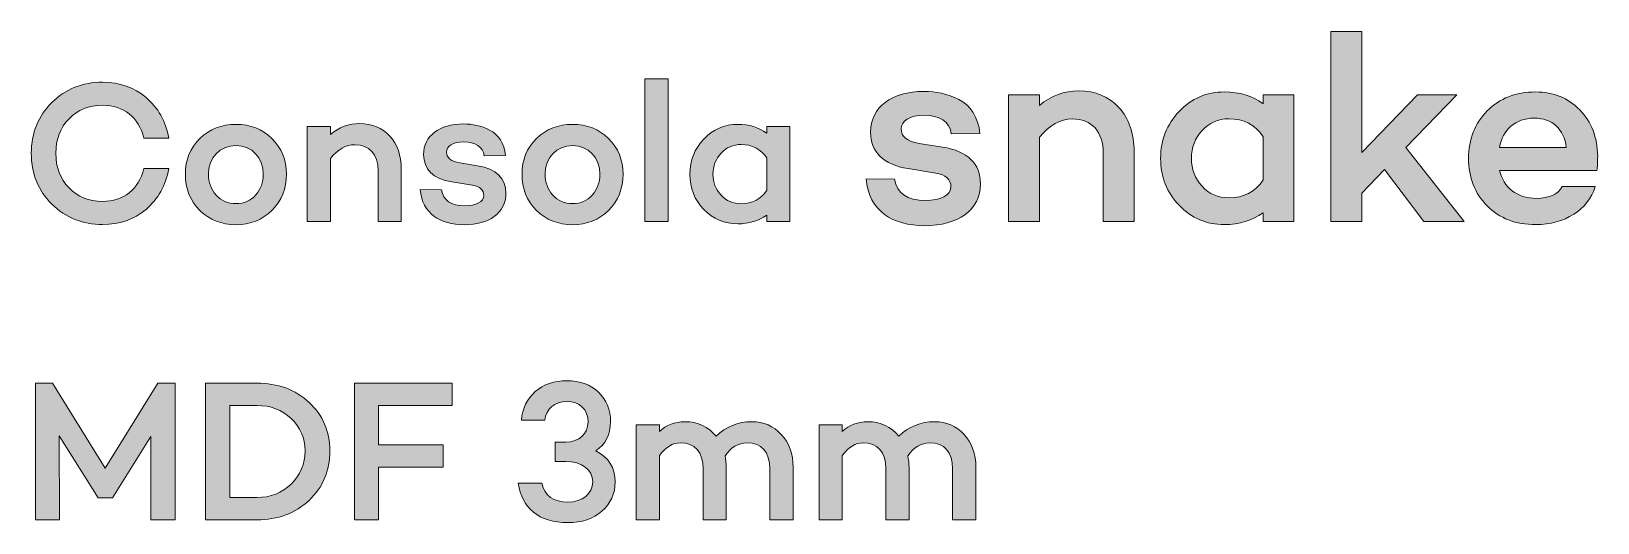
# Model space of a CAD drawing. Header units: inches. Extents: x -56 to 346, y -207 to -16.
# Drawn here: x -56.3 to 42.7, y -47.9 to -16.8 of the extents above; entities that cross this region are included whole.
import ezdxf

# ---------------------------------------------------------------- set-up
doc = ezdxf.new("R2010")
doc.units = ezdxf.units.IN
doc.header["$MEASUREMENT"] = 0
doc.layers.add('Capa 1', color=7, linetype='Continuous')

msp = doc.modelspace()

# ---------------------------------------------------------------- hatches: boundary and pattern name
at = {"layer": 'Capa 1'}
h = msp.add_hatch(color=29, dxfattribs=at)
h.dxf.hatch_style = 2
h.paths.add_polyline_path([(27.803, -27.043), (27.803, -28.838), (25.856, -28.838), (25.856, -16.815), (27.803, -16.815), (27.803, -24.469), (31.326, -20.828), (33.815, -20.828), (30.597, -24.147), (34.272, -28.838), (31.732, -28.838), (29.242, -25.553)])
h = msp.add_hatch(color=29, dxfattribs=at)
h.dxf.hatch_style = 2
edge = h.paths.add_edge_path()
edge.add_spline(control_points=[(-49.198, -25.486), (-49.198, -25.486), (-47.623, -25.486), (-47.623, -25.486), (-47.826, -26.565), (-48.309, -27.416), (-49.07, -28.064), (-49.82, -28.699), (-50.747, -29.016), (-51.826, -29.016), (-53.083, -29.016), (-54.15, -28.584), (-55.026, -27.733), (-55.889, -26.883), (-56.321, -25.803), (-56.321, -24.521), (-56.321, -23.238), (-55.889, -22.159), (-55.026, -21.308), (-54.15, -20.457), (-53.083, -20.026), (-51.826, -20.026), (-50.747, -20.026), (-49.82, -20.356), (-49.07, -20.991), (-48.309, -21.638), (-47.826, -22.476), (-47.623, -23.556), (-47.623, -23.556), (-49.198, -23.556), (-49.198, -23.556), (-49.54, -22.235), (-50.467, -21.486), (-51.826, -21.486), (-52.677, -21.486), (-53.375, -21.765), (-53.934, -22.337), (-54.493, -22.908), (-54.772, -23.632), (-54.772, -24.521), (-54.772, -25.41), (-54.493, -26.134), (-53.934, -26.705), (-53.375, -27.276), (-52.677, -27.556), (-51.826, -27.556), (-50.467, -27.556), (-49.54, -26.807), (-49.198, -25.486)], knot_values=[0, 0, 0, 0, 1, 1, 1, 2, 2, 2, 3, 3, 3, 4, 4, 4, 5, 5, 5, 6, 6, 6, 7, 7, 7, 8, 8, 8, 9, 9, 9, 10, 10, 10, 11, 11, 11, 12, 12, 12, 13, 13, 13, 14, 14, 14, 15, 15, 15, 16, 16, 16, 16], degree=3, periodic=1)
h = msp.add_hatch(color=29, dxfattribs=at)
h.dxf.hatch_style = 2
h.paths.add_polyline_path([(-16.063, -28.838), (-17.536, -28.838), (-17.536, -19.823), (-16.063, -19.823)])
h = msp.add_hatch(color=29, dxfattribs=at)
h.dxf.hatch_style = 2
edge = h.paths.add_edge_path()
edge.add_spline(control_points=[(-1.746, -26.146), (-1.593, -27.043), (-0.933, -27.5), (0.219, -27.5), (1.167, -27.5), (1.828, -27.162), (1.828, -26.62), (1.828, -26.18), (1.506, -25.875), (0.862, -25.773), (0.862, -25.773), (-0.882, -25.485), (-0.882, -25.485), (-2.457, -25.231), (-3.253, -24.435), (-3.253, -23.182), (-3.253, -21.607), (-1.915, -20.608), (0.117, -20.608), (0.879, -20.608), (1.591, -20.76), (2.319, -21.116), (3.047, -21.472), (3.572, -22.234), (3.657, -23.267), (3.657, -23.267), (1.845, -23.284), (1.845, -23.284), (1.777, -22.522), (1.083, -22.115), (0.117, -22.115), (-0.78, -22.115), (-1.322, -22.488), (-1.322, -22.979), (-1.322, -23.453), (-0.95, -23.775), (-0.187, -23.893), (-0.187, -23.893), (1.303, -24.13), (1.303, -24.13), (2.895, -24.385), (3.691, -25.18), (3.691, -26.451), (3.691, -28.127), (2.251, -29.092), (0.168, -29.092), (-1.864, -29.092), (-3.354, -28.178), (-3.541, -26.129), (-3.541, -26.129), (-1.746, -26.146), (-1.746, -26.146)], knot_values=[0, 0, 0, 0, 1, 1, 1, 2, 2, 2, 3, 3, 3, 4, 4, 4, 5, 5, 5, 6, 6, 6, 7, 7, 7, 8, 8, 8, 9, 9, 9, 10, 10, 10, 11, 11, 11, 12, 12, 12, 13, 13, 13, 14, 14, 14, 15, 15, 15, 16, 16, 16, 17, 17, 17, 17], degree=3, periodic=1)
h = msp.add_hatch(color=29, dxfattribs=at)
h.dxf.hatch_style = 2
edge = h.paths.add_edge_path()
edge.add_spline(control_points=[(12.445, -21.624), (13.089, -22.318), (13.41, -23.25), (13.41, -24.418), (13.41, -24.418), (13.41, -28.838), (13.41, -28.838), (13.41, -28.838), (11.463, -28.838), (11.463, -28.838), (11.463, -28.838), (11.463, -24.537), (11.463, -24.537), (11.463, -23.131), (10.718, -22.352), (9.499, -22.352), (8.753, -22.352), (8.059, -22.742), (7.433, -23.504), (7.433, -23.504), (7.433, -28.838), (7.433, -28.838), (7.433, -28.838), (5.468, -28.838), (5.468, -28.838), (5.468, -28.838), (5.468, -20.828), (5.468, -20.828), (5.468, -20.828), (7.433, -20.828), (7.433, -20.828), (7.433, -20.828), (7.433, -21.489), (7.433, -21.489), (8.161, -20.879), (8.99, -20.574), (9.905, -20.574), (10.955, -20.574), (11.802, -20.93), (12.445, -21.624)], knot_values=[0, 0, 0, 0, 1, 1, 1, 2, 2, 2, 3, 3, 3, 4, 4, 4, 5, 5, 5, 6, 6, 6, 7, 7, 7, 8, 8, 8, 9, 9, 9, 10, 10, 10, 11, 11, 11, 12, 12, 12, 13, 13, 13, 13], degree=3, periodic=1)
h = msp.add_hatch(color=29, dxfattribs=at)
h.dxf.hatch_style = 2
edge = h.paths.add_edge_path()
edge.add_spline(control_points=[(23.519, -28.838), (23.519, -28.838), (21.572, -28.838), (21.572, -28.838), (21.572, -28.838), (21.572, -28.28), (21.572, -28.28), (20.878, -28.771), (20.065, -29.025), (19.116, -29.025), (17.999, -29.025), (17.05, -28.618), (16.254, -27.805), (15.475, -26.992), (15.086, -26.01), (15.086, -24.842), (15.086, -23.673), (15.475, -22.691), (16.254, -21.878), (17.05, -21.048), (17.999, -20.642), (19.116, -20.642), (20.065, -20.642), (20.878, -20.896), (21.572, -21.387), (21.572, -21.387), (21.572, -20.828), (21.572, -20.828), (21.572, -20.828), (23.519, -20.828), (23.519, -20.828), (23.519, -20.828), (23.519, -28.838), (23.519, -28.838)], knot_values=[0, 0, 0, 0, 1, 1, 1, 2, 2, 2, 3, 3, 3, 4, 4, 4, 5, 5, 5, 6, 6, 6, 7, 7, 7, 8, 8, 8, 9, 9, 9, 10, 10, 10, 11, 11, 11, 11], degree=3, periodic=1)
edge = h.paths.add_edge_path()
edge.add_spline(control_points=[(21.572, -26.196), (21.572, -26.196), (21.572, -23.47), (21.572, -23.47), (21.064, -22.708), (20.336, -22.335), (19.404, -22.335), (18.727, -22.335), (18.168, -22.589), (17.711, -23.081), (17.253, -23.572), (17.033, -24.164), (17.033, -24.842), (17.033, -25.519), (17.253, -26.112), (17.711, -26.603), (18.168, -27.094), (18.727, -27.331), (19.404, -27.331), (20.336, -27.331), (21.064, -26.959), (21.572, -26.196)], knot_values=[0, 0, 0, 0, 1, 1, 1, 2, 2, 2, 3, 3, 3, 4, 4, 4, 5, 5, 5, 6, 6, 6, 7, 7, 7, 7], degree=3, periodic=1)
h = msp.add_hatch(color=29, dxfattribs=at)
h.dxf.hatch_style = 2
edge = h.paths.add_edge_path()
edge.add_spline(control_points=[(42.671, -25.604), (42.671, -25.604), (42.654, -25.604), (42.654, -25.604), (42.654, -25.604), (36.524, -25.604), (36.524, -25.604), (36.778, -26.671), (37.574, -27.365), (38.861, -27.365), (39.657, -27.365), (40.199, -27.111), (40.486, -26.62), (40.486, -26.62), (42.569, -26.62), (42.569, -26.62), (42.112, -28.093), (40.639, -29.025), (38.81, -29.025), (37.54, -29.025), (36.524, -28.635), (35.728, -27.839), (34.949, -27.043), (34.559, -26.044), (34.559, -24.842), (34.559, -23.639), (34.949, -22.64), (35.728, -21.844), (36.524, -21.048), (37.54, -20.642), (38.81, -20.642), (39.928, -20.642), (40.859, -21.015), (41.587, -21.777), (42.332, -22.539), (42.705, -23.504), (42.722, -24.706), (42.722, -25.096), (42.705, -25.401), (42.671, -25.604)], knot_values=[0, 0, 0, 0, 1, 1, 1, 2, 2, 2, 3, 3, 3, 4, 4, 4, 5, 5, 5, 6, 6, 6, 7, 7, 7, 8, 8, 8, 9, 9, 9, 10, 10, 10, 11, 11, 11, 12, 12, 12, 13, 13, 13, 13], degree=3, periodic=1)
edge = h.paths.add_edge_path()
edge.add_spline(control_points=[(36.507, -24.147), (36.507, -24.147), (40.74, -24.147), (40.74, -24.147), (40.588, -22.996), (39.86, -22.301), (38.708, -22.301), (37.506, -22.301), (36.727, -23.047), (36.507, -24.147)], knot_values=[0, 0, 0, 0, 1, 1, 1, 2, 2, 2, 3, 3, 3, 3], degree=3, periodic=1)
h = msp.add_hatch(color=29, dxfattribs=at)
h.dxf.hatch_style = 2
edge = h.paths.add_edge_path()
edge.add_spline(control_points=[(-41.107, -28.127), (-41.717, -28.724), (-42.479, -29.029), (-43.381, -29.029), (-44.295, -29.029), (-45.057, -28.724), (-45.666, -28.127), (-46.276, -27.518), (-46.581, -26.756), (-46.581, -25.841), (-46.581, -24.94), (-46.276, -24.191), (-45.666, -23.594), (-45.057, -22.997), (-44.295, -22.692), (-43.381, -22.692), (-42.466, -22.692), (-41.704, -22.997), (-41.107, -23.594), (-40.498, -24.191), (-40.193, -24.94), (-40.193, -25.841), (-40.193, -26.756), (-40.498, -27.518), (-41.107, -28.127)], knot_values=[0, 0, 0, 0, 1, 1, 1, 2, 2, 2, 3, 3, 3, 4, 4, 4, 5, 5, 5, 6, 6, 6, 7, 7, 7, 8, 8, 8, 8], degree=3, periodic=1)
edge = h.paths.add_edge_path()
edge.add_spline(control_points=[(-43.381, -24.026), (-44.409, -24.026), (-45.12, -24.813), (-45.12, -25.841), (-45.12, -26.362), (-44.955, -26.807), (-44.638, -27.162), (-44.307, -27.518), (-43.888, -27.695), (-43.381, -27.695), (-42.873, -27.695), (-42.453, -27.518), (-42.136, -27.162), (-41.819, -26.807), (-41.654, -26.362), (-41.654, -25.841), (-41.654, -24.813), (-42.365, -24.026), (-43.381, -24.026)], knot_values=[0, 0, 0, 0, 1, 1, 1, 2, 2, 2, 3, 3, 3, 4, 4, 4, 5, 5, 5, 6, 6, 6, 6], degree=3, periodic=1)
h = msp.add_hatch(color=29, dxfattribs=at)
h.dxf.hatch_style = 2
edge = h.paths.add_edge_path()
edge.add_spline(control_points=[(-33.652, -23.429), (-33.17, -23.949), (-32.929, -24.648), (-32.929, -25.524), (-32.929, -25.524), (-32.929, -28.838), (-32.929, -28.838), (-32.929, -28.838), (-34.389, -28.838), (-34.389, -28.838), (-34.389, -28.838), (-34.389, -25.613), (-34.389, -25.613), (-34.389, -24.559), (-34.948, -23.975), (-35.862, -23.975), (-36.421, -23.975), (-36.941, -24.267), (-37.411, -24.838), (-37.411, -24.838), (-37.411, -28.838), (-37.411, -28.838), (-37.411, -28.838), (-38.884, -28.838), (-38.884, -28.838), (-38.884, -28.838), (-38.884, -22.832), (-38.884, -22.832), (-38.884, -22.832), (-37.411, -22.832), (-37.411, -22.832), (-37.411, -22.832), (-37.411, -23.327), (-37.411, -23.327), (-36.865, -22.87), (-36.243, -22.641), (-35.557, -22.641), (-34.77, -22.641), (-34.135, -22.908), (-33.652, -23.429)], knot_values=[0, 0, 0, 0, 1, 1, 1, 2, 2, 2, 3, 3, 3, 4, 4, 4, 5, 5, 5, 6, 6, 6, 7, 7, 7, 8, 8, 8, 9, 9, 9, 10, 10, 10, 11, 11, 11, 12, 12, 12, 13, 13, 13, 13], degree=3, periodic=1)
h = msp.add_hatch(color=29, dxfattribs=at)
h.dxf.hatch_style = 2
edge = h.paths.add_edge_path()
edge.add_spline(control_points=[(-30.388, -26.819), (-30.274, -27.492), (-29.779, -27.835), (-28.915, -27.835), (-28.204, -27.835), (-27.709, -27.581), (-27.709, -27.175), (-27.709, -26.845), (-27.95, -26.616), (-28.433, -26.54), (-28.433, -26.54), (-29.741, -26.324), (-29.741, -26.324), (-30.922, -26.134), (-31.519, -25.537), (-31.519, -24.597), (-31.519, -23.416), (-30.515, -22.667), (-28.992, -22.667), (-28.42, -22.667), (-27.887, -22.781), (-27.341, -23.048), (-26.795, -23.314), (-26.401, -23.886), (-26.338, -24.661), (-26.338, -24.661), (-27.696, -24.673), (-27.696, -24.673), (-27.747, -24.102), (-28.268, -23.797), (-28.992, -23.797), (-29.665, -23.797), (-30.071, -24.076), (-30.071, -24.445), (-30.071, -24.8), (-29.792, -25.041), (-29.22, -25.13), (-29.22, -25.13), (-28.103, -25.308), (-28.103, -25.308), (-26.909, -25.499), (-26.312, -26.096), (-26.312, -27.048), (-26.312, -28.305), (-27.391, -29.029), (-28.954, -29.029), (-30.477, -29.029), (-31.595, -28.343), (-31.734, -26.807), (-31.734, -26.807), (-30.388, -26.819), (-30.388, -26.819)], knot_values=[0, 0, 0, 0, 1, 1, 1, 2, 2, 2, 3, 3, 3, 4, 4, 4, 5, 5, 5, 6, 6, 6, 7, 7, 7, 8, 8, 8, 9, 9, 9, 10, 10, 10, 11, 11, 11, 12, 12, 12, 13, 13, 13, 14, 14, 14, 15, 15, 15, 16, 16, 16, 17, 17, 17, 17], degree=3, periodic=1)
h = msp.add_hatch(color=29, dxfattribs=at)
h.dxf.hatch_style = 2
edge = h.paths.add_edge_path()
edge.add_spline(control_points=[(-19.822, -28.127), (-20.432, -28.724), (-21.194, -29.029), (-22.096, -29.029), (-23.01, -29.029), (-23.772, -28.724), (-24.381, -28.127), (-24.991, -27.518), (-25.295, -26.756), (-25.295, -25.841), (-25.295, -24.94), (-24.991, -24.191), (-24.381, -23.594), (-23.772, -22.997), (-23.01, -22.692), (-22.096, -22.692), (-21.181, -22.692), (-20.419, -22.997), (-19.822, -23.594), (-19.213, -24.191), (-18.908, -24.94), (-18.908, -25.841), (-18.908, -26.756), (-19.213, -27.518), (-19.822, -28.127)], knot_values=[0, 0, 0, 0, 1, 1, 1, 2, 2, 2, 3, 3, 3, 4, 4, 4, 5, 5, 5, 6, 6, 6, 7, 7, 7, 8, 8, 8, 8], degree=3, periodic=1)
edge = h.paths.add_edge_path()
edge.add_spline(control_points=[(-22.096, -24.026), (-23.124, -24.026), (-23.835, -24.813), (-23.835, -25.841), (-23.835, -26.362), (-23.67, -26.807), (-23.353, -27.162), (-23.022, -27.518), (-22.603, -27.695), (-22.096, -27.695), (-21.588, -27.695), (-21.168, -27.518), (-20.851, -27.162), (-20.534, -26.807), (-20.368, -26.362), (-20.368, -25.841), (-20.368, -24.813), (-21.08, -24.026), (-22.096, -24.026)], knot_values=[0, 0, 0, 0, 1, 1, 1, 2, 2, 2, 3, 3, 3, 4, 4, 4, 5, 5, 5, 6, 6, 6, 6], degree=3, periodic=1)
h = msp.add_hatch(color=29, dxfattribs=at)
h.dxf.hatch_style = 2
edge = h.paths.add_edge_path()
edge.add_spline(control_points=[(-8.354, -28.838), (-8.354, -28.838), (-9.815, -28.838), (-9.815, -28.838), (-9.815, -28.838), (-9.815, -28.419), (-9.815, -28.419), (-10.335, -28.788), (-10.945, -28.978), (-11.656, -28.978), (-12.494, -28.978), (-13.205, -28.673), (-13.802, -28.064), (-14.386, -27.454), (-14.678, -26.718), (-14.678, -25.841), (-14.678, -24.965), (-14.386, -24.229), (-13.802, -23.619), (-13.205, -22.997), (-12.494, -22.692), (-11.656, -22.692), (-10.945, -22.692), (-10.335, -22.883), (-9.815, -23.251), (-9.815, -23.251), (-9.815, -22.832), (-9.815, -22.832), (-9.815, -22.832), (-8.354, -22.832), (-8.354, -22.832), (-8.354, -22.832), (-8.354, -28.838), (-8.354, -28.838)], knot_values=[0, 0, 0, 0, 1, 1, 1, 2, 2, 2, 3, 3, 3, 4, 4, 4, 5, 5, 5, 6, 6, 6, 7, 7, 7, 8, 8, 8, 9, 9, 9, 10, 10, 10, 11, 11, 11, 11], degree=3, periodic=1)
edge = h.paths.add_edge_path()
edge.add_spline(control_points=[(-9.815, -26.857), (-9.815, -26.857), (-9.815, -24.813), (-9.815, -24.813), (-10.196, -24.242), (-10.742, -23.962), (-11.44, -23.962), (-11.948, -23.962), (-12.367, -24.153), (-12.71, -24.521), (-13.053, -24.889), (-13.218, -25.334), (-13.218, -25.841), (-13.218, -26.349), (-13.053, -26.794), (-12.71, -27.162), (-12.367, -27.53), (-11.948, -27.708), (-11.44, -27.708), (-10.742, -27.708), (-10.196, -27.429), (-9.815, -26.857)], knot_values=[0, 0, 0, 0, 1, 1, 1, 2, 2, 2, 3, 3, 3, 4, 4, 4, 5, 5, 5, 6, 6, 6, 7, 7, 7, 7], degree=3, periodic=1)
h = msp.add_hatch(color=29, dxfattribs=at)
h.dxf.hatch_style = 2
h.paths.add_polyline_path([(-47.229, -47.677), (-48.766, -47.677), (-48.766, -42.419), (-51.179, -46.293), (-52.105, -46.293), (-54.556, -42.369), (-54.531, -47.677), (-56.067, -47.677), (-56.067, -39.042), (-54.975, -39.042), (-51.648, -44.413), (-48.321, -39.042), (-47.229, -39.042)])
h = msp.add_hatch(color=29, dxfattribs=at)
h.dxf.hatch_style = 2
edge = h.paths.add_edge_path()
edge.add_spline(control_points=[(-42.06, -39.042), (-40.726, -39.042), (-39.634, -39.448), (-38.758, -40.261), (-37.882, -41.061), (-37.45, -42.089), (-37.45, -43.321), (-37.45, -44.578), (-37.882, -45.62), (-38.758, -46.445), (-39.634, -47.27), (-40.726, -47.677), (-42.06, -47.677), (-42.06, -47.677), (-45.298, -47.677), (-45.298, -47.677), (-45.298, -47.677), (-45.298, -39.042), (-45.298, -39.042), (-45.298, -39.042), (-42.06, -39.042), (-42.06, -39.042)], knot_values=[0, 0, 0, 0, 1, 1, 1, 2, 2, 2, 3, 3, 3, 4, 4, 4, 5, 5, 5, 6, 6, 6, 7, 7, 7, 7], degree=3, periodic=1)
edge = h.paths.add_edge_path()
edge.add_spline(control_points=[(-42.06, -46.267), (-41.196, -46.267), (-40.472, -45.988), (-39.888, -45.416), (-39.304, -44.845), (-39.012, -44.146), (-39.012, -43.321), (-39.012, -42.508), (-39.304, -41.823), (-39.888, -41.277), (-40.472, -40.731), (-41.196, -40.451), (-42.06, -40.451), (-42.06, -40.451), (-43.774, -40.451), (-43.774, -40.451), (-43.774, -40.451), (-43.774, -46.267), (-43.774, -46.267), (-43.774, -46.267), (-42.06, -46.267), (-42.06, -46.267)], knot_values=[0, 0, 0, 0, 1, 1, 1, 2, 2, 2, 3, 3, 3, 4, 4, 4, 5, 5, 5, 6, 6, 6, 7, 7, 7, 7], degree=3, periodic=1)
h = msp.add_hatch(color=29, dxfattribs=at)
h.dxf.hatch_style = 2
h.paths.add_polyline_path([(-34.363, -42.94), (-30.275, -42.94), (-30.275, -44.35), (-34.363, -44.35), (-34.363, -47.677), (-35.887, -47.677), (-35.887, -39.042), (-29.716, -39.042), (-29.716, -40.451), (-34.363, -40.451)])
h = msp.add_hatch(color=29, dxfattribs=at)
h.dxf.hatch_style = 2
edge = h.paths.add_edge_path()
edge.add_spline(control_points=[(-19.404, -45.277), (-19.404, -46.026), (-19.683, -46.635), (-20.242, -47.131), (-20.788, -47.613), (-21.512, -47.854), (-22.4, -47.854), (-24.242, -47.854), (-25.296, -46.927), (-25.537, -45.365), (-25.537, -45.365), (-24.051, -45.365), (-24.051, -45.365), (-23.861, -46.165), (-23.302, -46.559), (-22.4, -46.559), (-21.474, -46.559), (-20.826, -46.026), (-20.826, -45.277), (-20.826, -44.502), (-21.512, -43.994), (-22.527, -43.994), (-22.527, -43.994), (-23.2, -43.994), (-23.2, -43.994), (-23.2, -43.994), (-23.2, -42.762), (-23.2, -42.762), (-23.2, -42.762), (-22.527, -42.762), (-22.527, -42.762), (-21.677, -42.762), (-21.118, -42.242), (-21.118, -41.48), (-21.118, -40.705), (-21.651, -40.197), (-22.464, -40.197), (-23.213, -40.197), (-23.784, -40.667), (-23.848, -41.378), (-23.848, -41.378), (-25.334, -41.378), (-25.334, -41.378), (-25.27, -40.629), (-24.978, -40.032), (-24.457, -39.575), (-23.937, -39.118), (-23.264, -38.889), (-22.464, -38.889), (-21.639, -38.889), (-20.966, -39.131), (-20.458, -39.613), (-19.95, -40.096), (-19.696, -40.718), (-19.696, -41.467), (-19.696, -42.292), (-20.013, -42.902), (-20.635, -43.321), (-19.81, -43.715), (-19.404, -44.375), (-19.404, -45.277)], knot_values=[0, 0, 0, 0, 1, 1, 1, 2, 2, 2, 3, 3, 3, 4, 4, 4, 5, 5, 5, 6, 6, 6, 7, 7, 7, 8, 8, 8, 9, 9, 9, 10, 10, 10, 11, 11, 11, 12, 12, 12, 13, 13, 13, 14, 14, 14, 15, 15, 15, 16, 16, 16, 17, 17, 17, 18, 18, 18, 19, 19, 19, 20, 20, 20, 20], degree=3, periodic=1)
h = msp.add_hatch(color=29, dxfattribs=at)
h.dxf.hatch_style = 2
edge = h.paths.add_edge_path()
edge.add_spline(control_points=[(-8.901, -42.28), (-8.406, -42.813), (-8.152, -43.511), (-8.152, -44.362), (-8.152, -44.362), (-8.152, -47.677), (-8.152, -47.677), (-8.152, -47.677), (-9.625, -47.677), (-9.625, -47.677), (-9.625, -47.677), (-9.625, -44.451), (-9.625, -44.451), (-9.625, -43.397), (-10.146, -42.813), (-11.073, -42.813), (-11.619, -42.813), (-12.076, -43.093), (-12.457, -43.638), (-12.406, -43.867), (-12.381, -44.108), (-12.381, -44.362), (-12.381, -44.362), (-12.381, -47.677), (-12.381, -47.677), (-12.381, -47.677), (-13.841, -47.677), (-13.841, -47.677), (-13.841, -47.677), (-13.841, -44.451), (-13.841, -44.451), (-13.841, -43.397), (-14.374, -42.813), (-15.289, -42.813), (-15.771, -42.813), (-16.203, -43.08), (-16.596, -43.613), (-16.596, -43.613), (-16.596, -47.677), (-16.596, -47.677), (-16.596, -47.677), (-18.069, -47.677), (-18.069, -47.677), (-18.069, -47.677), (-18.069, -41.67), (-18.069, -41.67), (-18.069, -41.67), (-16.596, -41.67), (-16.596, -41.67), (-16.596, -41.67), (-16.596, -42.089), (-16.596, -42.089), (-16.165, -41.683), (-15.631, -41.48), (-14.984, -41.48), (-14.171, -41.48), (-13.523, -41.785), (-13.028, -42.394), (-12.393, -41.785), (-11.644, -41.48), (-10.768, -41.48), (-10.019, -41.48), (-9.396, -41.746), (-8.901, -42.28)], knot_values=[0, 0, 0, 0, 1, 1, 1, 2, 2, 2, 3, 3, 3, 4, 4, 4, 5, 5, 5, 6, 6, 6, 7, 7, 7, 8, 8, 8, 9, 9, 9, 10, 10, 10, 11, 11, 11, 12, 12, 12, 13, 13, 13, 14, 14, 14, 15, 15, 15, 16, 16, 16, 17, 17, 17, 18, 18, 18, 19, 19, 19, 20, 20, 20, 21, 21, 21, 21], degree=3, periodic=1)
h = msp.add_hatch(color=29, dxfattribs=at)
h.dxf.hatch_style = 2
edge = h.paths.add_edge_path()
edge.add_spline(control_points=[(2.656, -42.28), (3.151, -42.813), (3.405, -43.511), (3.405, -44.362), (3.405, -44.362), (3.405, -47.677), (3.405, -47.677), (3.405, -47.677), (1.932, -47.677), (1.932, -47.677), (1.932, -47.677), (1.932, -44.451), (1.932, -44.451), (1.932, -43.397), (1.411, -42.813), (0.484, -42.813), (-0.062, -42.813), (-0.519, -43.093), (-0.9, -43.638), (-0.849, -43.867), (-0.824, -44.108), (-0.824, -44.362), (-0.824, -44.362), (-0.824, -47.677), (-0.824, -47.677), (-0.824, -47.677), (-2.284, -47.677), (-2.284, -47.677), (-2.284, -47.677), (-2.284, -44.451), (-2.284, -44.451), (-2.284, -43.397), (-2.817, -42.813), (-3.732, -42.813), (-4.214, -42.813), (-4.646, -43.08), (-5.04, -43.613), (-5.04, -43.613), (-5.04, -47.677), (-5.04, -47.677), (-5.04, -47.677), (-6.512, -47.677), (-6.512, -47.677), (-6.512, -47.677), (-6.512, -41.67), (-6.512, -41.67), (-6.512, -41.67), (-5.04, -41.67), (-5.04, -41.67), (-5.04, -41.67), (-5.04, -42.089), (-5.04, -42.089), (-4.608, -41.683), (-4.074, -41.48), (-3.427, -41.48), (-2.614, -41.48), (-1.967, -41.785), (-1.471, -42.394), (-0.836, -41.785), (-0.087, -41.48), (0.789, -41.48), (1.538, -41.48), (2.161, -41.746), (2.656, -42.28)], knot_values=[0, 0, 0, 0, 1, 1, 1, 2, 2, 2, 3, 3, 3, 4, 4, 4, 5, 5, 5, 6, 6, 6, 7, 7, 7, 8, 8, 8, 9, 9, 9, 10, 10, 10, 11, 11, 11, 12, 12, 12, 13, 13, 13, 14, 14, 14, 15, 15, 15, 16, 16, 16, 17, 17, 17, 18, 18, 18, 19, 19, 19, 20, 20, 20, 21, 21, 21, 21], degree=3, periodic=1)

# ---------------------------------------------------------------- linework, layer by layer
at = {"layer": 'Capa 1', "lineweight": 0}
for points in [[(27.803, -27.043), (27.803, -28.838), (25.856, -28.838), (25.856, -16.815), (27.803, -16.815), (27.803, -24.469), (31.326, -20.828), (33.815, -20.828), (30.597, -24.147), (34.272, -28.838), (31.732, -28.838), (29.242, -25.553), (27.803, -27.043)], [(-16.063, -28.838), (-17.536, -28.838), (-17.536, -19.823), (-16.063, -19.823), (-16.063, -28.838)], [(-47.229, -47.677), (-48.766, -47.677), (-48.766, -42.419), (-51.179, -46.293), (-52.105, -46.293), (-54.556, -42.369), (-54.531, -47.677), (-56.067, -47.677), (-56.067, -39.042), (-54.975, -39.042), (-51.648, -44.413), (-48.321, -39.042), (-47.229, -39.042), (-47.229, -47.677)], [(-34.363, -42.94), (-30.275, -42.94), (-30.275, -44.35), (-34.363, -44.35), (-34.363, -47.677), (-35.887, -47.677), (-35.887, -39.042), (-29.716, -39.042), (-29.716, -40.451), (-34.363, -40.451), (-34.363, -42.94)]]:
    msp.add_lwpolyline(points, dxfattribs=at)
for points, knots in [([(-49.198, -25.486), (-49.198, -25.486), (-47.623, -25.486), (-47.623, -25.486), (-47.826, -26.565), (-48.309, -27.416), (-49.07, -28.064), (-49.82, -28.699), (-50.747, -29.016), (-51.826, -29.016), (-53.083, -29.016), (-54.15, -28.584), (-55.026, -27.733), (-55.889, -26.883), (-56.321, -25.803), (-56.321, -24.521), (-56.321, -23.238), (-55.889, -22.159), (-55.026, -21.308), (-54.15, -20.457), (-53.083, -20.026), (-51.826, -20.026), (-50.747, -20.026), (-49.82, -20.356), (-49.07, -20.991), (-48.309, -21.638), (-47.826, -22.476), (-47.623, -23.556), (-47.623, -23.556), (-49.198, -23.556), (-49.198, -23.556), (-49.54, -22.235), (-50.467, -21.486), (-51.826, -21.486), (-52.677, -21.486), (-53.375, -21.765), (-53.934, -22.337), (-54.493, -22.908), (-54.772, -23.632), (-54.772, -24.521), (-54.772, -25.41), (-54.493, -26.134), (-53.934, -26.705), (-53.375, -27.276), (-52.677, -27.556), (-51.826, -27.556), (-50.467, -27.556), (-49.54, -26.807), (-49.198, -25.486)], [0, 0, 0, 0, 1, 1, 1, 2, 2, 2, 3, 3, 3, 4, 4, 4, 5, 5, 5, 6, 6, 6, 7, 7, 7, 8, 8, 8, 9, 9, 9, 10, 10, 10, 11, 11, 11, 12, 12, 12, 13, 13, 13, 14, 14, 14, 15, 15, 15, 16, 16, 16, 16]), ([(-1.746, -26.146), (-1.593, -27.043), (-0.933, -27.5), (0.219, -27.5), (1.167, -27.5), (1.828, -27.162), (1.828, -26.62), (1.828, -26.18), (1.506, -25.875), (0.862, -25.773), (0.862, -25.773), (-0.882, -25.485), (-0.882, -25.485), (-2.457, -25.231), (-3.253, -24.435), (-3.253, -23.182), (-3.253, -21.607), (-1.915, -20.608), (0.117, -20.608), (0.879, -20.608), (1.591, -20.76), (2.319, -21.116), (3.047, -21.472), (3.572, -22.234), (3.657, -23.267), (3.657, -23.267), (1.845, -23.284), (1.845, -23.284), (1.777, -22.522), (1.083, -22.115), (0.117, -22.115), (-0.78, -22.115), (-1.322, -22.488), (-1.322, -22.979), (-1.322, -23.453), (-0.95, -23.775), (-0.187, -23.893), (-0.187, -23.893), (1.303, -24.13), (1.303, -24.13), (2.895, -24.385), (3.691, -25.18), (3.691, -26.451), (3.691, -28.127), (2.251, -29.092), (0.168, -29.092), (-1.864, -29.092), (-3.354, -28.178), (-3.541, -26.129), (-3.541, -26.129), (-1.746, -26.146), (-1.746, -26.146)], [0, 0, 0, 0, 1, 1, 1, 2, 2, 2, 3, 3, 3, 4, 4, 4, 5, 5, 5, 6, 6, 6, 7, 7, 7, 8, 8, 8, 9, 9, 9, 10, 10, 10, 11, 11, 11, 12, 12, 12, 13, 13, 13, 14, 14, 14, 15, 15, 15, 16, 16, 16, 17, 17, 17, 17]), ([(12.445, -21.624), (13.089, -22.318), (13.41, -23.25), (13.41, -24.418), (13.41, -24.418), (13.41, -28.838), (13.41, -28.838), (13.41, -28.838), (11.463, -28.838), (11.463, -28.838), (11.463, -28.838), (11.463, -24.537), (11.463, -24.537), (11.463, -23.131), (10.718, -22.352), (9.499, -22.352), (8.753, -22.352), (8.059, -22.742), (7.433, -23.504), (7.433, -23.504), (7.433, -28.838), (7.433, -28.838), (7.433, -28.838), (5.468, -28.838), (5.468, -28.838), (5.468, -28.838), (5.468, -20.828), (5.468, -20.828), (5.468, -20.828), (7.433, -20.828), (7.433, -20.828), (7.433, -20.828), (7.433, -21.489), (7.433, -21.489), (8.161, -20.879), (8.99, -20.574), (9.905, -20.574), (10.955, -20.574), (11.802, -20.93), (12.445, -21.624)], [0, 0, 0, 0, 1, 1, 1, 2, 2, 2, 3, 3, 3, 4, 4, 4, 5, 5, 5, 6, 6, 6, 7, 7, 7, 8, 8, 8, 9, 9, 9, 10, 10, 10, 11, 11, 11, 12, 12, 12, 13, 13, 13, 13]), ([(23.519, -28.838), (23.519, -28.838), (21.572, -28.838), (21.572, -28.838), (21.572, -28.838), (21.572, -28.28), (21.572, -28.28), (20.878, -28.771), (20.065, -29.025), (19.116, -29.025), (17.999, -29.025), (17.05, -28.618), (16.254, -27.805), (15.475, -26.992), (15.086, -26.01), (15.086, -24.842), (15.086, -23.673), (15.475, -22.691), (16.254, -21.878), (17.05, -21.048), (17.999, -20.642), (19.116, -20.642), (20.065, -20.642), (20.878, -20.896), (21.572, -21.387), (21.572, -21.387), (21.572, -20.828), (21.572, -20.828), (21.572, -20.828), (23.519, -20.828), (23.519, -20.828), (23.519, -20.828), (23.519, -28.838), (23.519, -28.838)], [0, 0, 0, 0, 1, 1, 1, 2, 2, 2, 3, 3, 3, 4, 4, 4, 5, 5, 5, 6, 6, 6, 7, 7, 7, 8, 8, 8, 9, 9, 9, 10, 10, 10, 11, 11, 11, 11]), ([(42.671, -25.604), (42.671, -25.604), (42.654, -25.604), (42.654, -25.604), (42.654, -25.604), (36.524, -25.604), (36.524, -25.604), (36.778, -26.671), (37.574, -27.365), (38.861, -27.365), (39.657, -27.365), (40.199, -27.111), (40.486, -26.62), (40.486, -26.62), (42.569, -26.62), (42.569, -26.62), (42.112, -28.093), (40.639, -29.025), (38.81, -29.025), (37.54, -29.025), (36.524, -28.635), (35.728, -27.839), (34.949, -27.043), (34.559, -26.044), (34.559, -24.842), (34.559, -23.639), (34.949, -22.64), (35.728, -21.844), (36.524, -21.048), (37.54, -20.642), (38.81, -20.642), (39.928, -20.642), (40.859, -21.015), (41.587, -21.777), (42.332, -22.539), (42.705, -23.504), (42.722, -24.706), (42.722, -25.096), (42.705, -25.401), (42.671, -25.604)], [0, 0, 0, 0, 1, 1, 1, 2, 2, 2, 3, 3, 3, 4, 4, 4, 5, 5, 5, 6, 6, 6, 7, 7, 7, 8, 8, 8, 9, 9, 9, 10, 10, 10, 11, 11, 11, 12, 12, 12, 13, 13, 13, 13]), ([(-41.107, -28.127), (-41.717, -28.724), (-42.479, -29.029), (-43.381, -29.029), (-44.295, -29.029), (-45.057, -28.724), (-45.666, -28.127), (-46.276, -27.518), (-46.581, -26.756), (-46.581, -25.841), (-46.581, -24.94), (-46.276, -24.191), (-45.666, -23.594), (-45.057, -22.997), (-44.295, -22.692), (-43.381, -22.692), (-42.466, -22.692), (-41.704, -22.997), (-41.107, -23.594), (-40.498, -24.191), (-40.193, -24.94), (-40.193, -25.841), (-40.193, -26.756), (-40.498, -27.518), (-41.107, -28.127)], [0, 0, 0, 0, 1, 1, 1, 2, 2, 2, 3, 3, 3, 4, 4, 4, 5, 5, 5, 6, 6, 6, 7, 7, 7, 8, 8, 8, 8]), ([(-33.652, -23.429), (-33.17, -23.949), (-32.929, -24.648), (-32.929, -25.524), (-32.929, -25.524), (-32.929, -28.838), (-32.929, -28.838), (-32.929, -28.838), (-34.389, -28.838), (-34.389, -28.838), (-34.389, -28.838), (-34.389, -25.613), (-34.389, -25.613), (-34.389, -24.559), (-34.948, -23.975), (-35.862, -23.975), (-36.421, -23.975), (-36.941, -24.267), (-37.411, -24.838), (-37.411, -24.838), (-37.411, -28.838), (-37.411, -28.838), (-37.411, -28.838), (-38.884, -28.838), (-38.884, -28.838), (-38.884, -28.838), (-38.884, -22.832), (-38.884, -22.832), (-38.884, -22.832), (-37.411, -22.832), (-37.411, -22.832), (-37.411, -22.832), (-37.411, -23.327), (-37.411, -23.327), (-36.865, -22.87), (-36.243, -22.641), (-35.557, -22.641), (-34.77, -22.641), (-34.135, -22.908), (-33.652, -23.429)], [0, 0, 0, 0, 1, 1, 1, 2, 2, 2, 3, 3, 3, 4, 4, 4, 5, 5, 5, 6, 6, 6, 7, 7, 7, 8, 8, 8, 9, 9, 9, 10, 10, 10, 11, 11, 11, 12, 12, 12, 13, 13, 13, 13]), ([(-30.388, -26.819), (-30.274, -27.492), (-29.779, -27.835), (-28.915, -27.835), (-28.204, -27.835), (-27.709, -27.581), (-27.709, -27.175), (-27.709, -26.845), (-27.95, -26.616), (-28.433, -26.54), (-28.433, -26.54), (-29.741, -26.324), (-29.741, -26.324), (-30.922, -26.134), (-31.519, -25.537), (-31.519, -24.597), (-31.519, -23.416), (-30.515, -22.667), (-28.992, -22.667), (-28.42, -22.667), (-27.887, -22.781), (-27.341, -23.048), (-26.795, -23.314), (-26.401, -23.886), (-26.338, -24.661), (-26.338, -24.661), (-27.696, -24.673), (-27.696, -24.673), (-27.747, -24.102), (-28.268, -23.797), (-28.992, -23.797), (-29.665, -23.797), (-30.071, -24.076), (-30.071, -24.445), (-30.071, -24.8), (-29.792, -25.041), (-29.22, -25.13), (-29.22, -25.13), (-28.103, -25.308), (-28.103, -25.308), (-26.909, -25.499), (-26.312, -26.096), (-26.312, -27.048), (-26.312, -28.305), (-27.391, -29.029), (-28.954, -29.029), (-30.477, -29.029), (-31.595, -28.343), (-31.734, -26.807), (-31.734, -26.807), (-30.388, -26.819), (-30.388, -26.819)], [0, 0, 0, 0, 1, 1, 1, 2, 2, 2, 3, 3, 3, 4, 4, 4, 5, 5, 5, 6, 6, 6, 7, 7, 7, 8, 8, 8, 9, 9, 9, 10, 10, 10, 11, 11, 11, 12, 12, 12, 13, 13, 13, 14, 14, 14, 15, 15, 15, 16, 16, 16, 17, 17, 17, 17]), ([(-19.822, -28.127), (-20.432, -28.724), (-21.194, -29.029), (-22.096, -29.029), (-23.01, -29.029), (-23.772, -28.724), (-24.381, -28.127), (-24.991, -27.518), (-25.295, -26.756), (-25.295, -25.841), (-25.295, -24.94), (-24.991, -24.191), (-24.381, -23.594), (-23.772, -22.997), (-23.01, -22.692), (-22.096, -22.692), (-21.181, -22.692), (-20.419, -22.997), (-19.822, -23.594), (-19.213, -24.191), (-18.908, -24.94), (-18.908, -25.841), (-18.908, -26.756), (-19.213, -27.518), (-19.822, -28.127)], [0, 0, 0, 0, 1, 1, 1, 2, 2, 2, 3, 3, 3, 4, 4, 4, 5, 5, 5, 6, 6, 6, 7, 7, 7, 8, 8, 8, 8]), ([(-8.354, -28.838), (-8.354, -28.838), (-9.815, -28.838), (-9.815, -28.838), (-9.815, -28.838), (-9.815, -28.419), (-9.815, -28.419), (-10.335, -28.788), (-10.945, -28.978), (-11.656, -28.978), (-12.494, -28.978), (-13.205, -28.673), (-13.802, -28.064), (-14.386, -27.454), (-14.678, -26.718), (-14.678, -25.841), (-14.678, -24.965), (-14.386, -24.229), (-13.802, -23.619), (-13.205, -22.997), (-12.494, -22.692), (-11.656, -22.692), (-10.945, -22.692), (-10.335, -22.883), (-9.815, -23.251), (-9.815, -23.251), (-9.815, -22.832), (-9.815, -22.832), (-9.815, -22.832), (-8.354, -22.832), (-8.354, -22.832), (-8.354, -22.832), (-8.354, -28.838), (-8.354, -28.838)], [0, 0, 0, 0, 1, 1, 1, 2, 2, 2, 3, 3, 3, 4, 4, 4, 5, 5, 5, 6, 6, 6, 7, 7, 7, 8, 8, 8, 9, 9, 9, 10, 10, 10, 11, 11, 11, 11]), ([(21.572, -26.196), (21.572, -26.196), (21.572, -23.47), (21.572, -23.47), (21.064, -22.708), (20.336, -22.335), (19.404, -22.335), (18.727, -22.335), (18.168, -22.589), (17.711, -23.081), (17.253, -23.572), (17.033, -24.164), (17.033, -24.842), (17.033, -25.519), (17.253, -26.112), (17.711, -26.603), (18.168, -27.094), (18.727, -27.331), (19.404, -27.331), (20.336, -27.331), (21.064, -26.959), (21.572, -26.196)], [0, 0, 0, 0, 1, 1, 1, 2, 2, 2, 3, 3, 3, 4, 4, 4, 5, 5, 5, 6, 6, 6, 7, 7, 7, 7]), ([(36.507, -24.147), (36.507, -24.147), (40.74, -24.147), (40.74, -24.147), (40.588, -22.996), (39.86, -22.301), (38.708, -22.301), (37.506, -22.301), (36.727, -23.047), (36.507, -24.147)], [0, 0, 0, 0, 1, 1, 1, 2, 2, 2, 3, 3, 3, 3]), ([(-43.381, -24.026), (-44.409, -24.026), (-45.12, -24.813), (-45.12, -25.841), (-45.12, -26.362), (-44.955, -26.807), (-44.638, -27.162), (-44.307, -27.518), (-43.888, -27.695), (-43.381, -27.695), (-42.873, -27.695), (-42.453, -27.518), (-42.136, -27.162), (-41.819, -26.807), (-41.654, -26.362), (-41.654, -25.841), (-41.654, -24.813), (-42.365, -24.026), (-43.381, -24.026)], [0, 0, 0, 0, 1, 1, 1, 2, 2, 2, 3, 3, 3, 4, 4, 4, 5, 5, 5, 6, 6, 6, 6]), ([(-22.096, -24.026), (-23.124, -24.026), (-23.835, -24.813), (-23.835, -25.841), (-23.835, -26.362), (-23.67, -26.807), (-23.353, -27.162), (-23.022, -27.518), (-22.603, -27.695), (-22.096, -27.695), (-21.588, -27.695), (-21.168, -27.518), (-20.851, -27.162), (-20.534, -26.807), (-20.368, -26.362), (-20.368, -25.841), (-20.368, -24.813), (-21.08, -24.026), (-22.096, -24.026)], [0, 0, 0, 0, 1, 1, 1, 2, 2, 2, 3, 3, 3, 4, 4, 4, 5, 5, 5, 6, 6, 6, 6]), ([(-9.815, -26.857), (-9.815, -26.857), (-9.815, -24.813), (-9.815, -24.813), (-10.196, -24.242), (-10.742, -23.962), (-11.44, -23.962), (-11.948, -23.962), (-12.367, -24.153), (-12.71, -24.521), (-13.053, -24.889), (-13.218, -25.334), (-13.218, -25.841), (-13.218, -26.349), (-13.053, -26.794), (-12.71, -27.162), (-12.367, -27.53), (-11.948, -27.708), (-11.44, -27.708), (-10.742, -27.708), (-10.196, -27.429), (-9.815, -26.857)], [0, 0, 0, 0, 1, 1, 1, 2, 2, 2, 3, 3, 3, 4, 4, 4, 5, 5, 5, 6, 6, 6, 7, 7, 7, 7]), ([(-42.06, -39.042), (-40.726, -39.042), (-39.634, -39.448), (-38.758, -40.261), (-37.882, -41.061), (-37.45, -42.089), (-37.45, -43.321), (-37.45, -44.578), (-37.882, -45.62), (-38.758, -46.445), (-39.634, -47.27), (-40.726, -47.677), (-42.06, -47.677), (-42.06, -47.677), (-45.298, -47.677), (-45.298, -47.677), (-45.298, -47.677), (-45.298, -39.042), (-45.298, -39.042), (-45.298, -39.042), (-42.06, -39.042), (-42.06, -39.042)], [0, 0, 0, 0, 1, 1, 1, 2, 2, 2, 3, 3, 3, 4, 4, 4, 5, 5, 5, 6, 6, 6, 7, 7, 7, 7]), ([(-19.404, -45.277), (-19.404, -46.026), (-19.683, -46.635), (-20.242, -47.131), (-20.788, -47.613), (-21.512, -47.854), (-22.4, -47.854), (-24.242, -47.854), (-25.296, -46.927), (-25.537, -45.365), (-25.537, -45.365), (-24.051, -45.365), (-24.051, -45.365), (-23.861, -46.165), (-23.302, -46.559), (-22.4, -46.559), (-21.474, -46.559), (-20.826, -46.026), (-20.826, -45.277), (-20.826, -44.502), (-21.512, -43.994), (-22.527, -43.994), (-22.527, -43.994), (-23.2, -43.994), (-23.2, -43.994), (-23.2, -43.994), (-23.2, -42.762), (-23.2, -42.762), (-23.2, -42.762), (-22.527, -42.762), (-22.527, -42.762), (-21.677, -42.762), (-21.118, -42.242), (-21.118, -41.48), (-21.118, -40.705), (-21.651, -40.197), (-22.464, -40.197), (-23.213, -40.197), (-23.784, -40.667), (-23.848, -41.378), (-23.848, -41.378), (-25.334, -41.378), (-25.334, -41.378), (-25.27, -40.629), (-24.978, -40.032), (-24.457, -39.575), (-23.937, -39.118), (-23.264, -38.889), (-22.464, -38.889), (-21.639, -38.889), (-20.966, -39.131), (-20.458, -39.613), (-19.95, -40.096), (-19.696, -40.718), (-19.696, -41.467), (-19.696, -42.292), (-20.013, -42.902), (-20.635, -43.321), (-19.81, -43.715), (-19.404, -44.375), (-19.404, -45.277)], [0, 0, 0, 0, 1, 1, 1, 2, 2, 2, 3, 3, 3, 4, 4, 4, 5, 5, 5, 6, 6, 6, 7, 7, 7, 8, 8, 8, 9, 9, 9, 10, 10, 10, 11, 11, 11, 12, 12, 12, 13, 13, 13, 14, 14, 14, 15, 15, 15, 16, 16, 16, 17, 17, 17, 18, 18, 18, 19, 19, 19, 20, 20, 20, 20]), ([(-42.06, -46.267), (-41.196, -46.267), (-40.472, -45.988), (-39.888, -45.416), (-39.304, -44.845), (-39.012, -44.146), (-39.012, -43.321), (-39.012, -42.508), (-39.304, -41.823), (-39.888, -41.277), (-40.472, -40.731), (-41.196, -40.451), (-42.06, -40.451), (-42.06, -40.451), (-43.774, -40.451), (-43.774, -40.451), (-43.774, -40.451), (-43.774, -46.267), (-43.774, -46.267), (-43.774, -46.267), (-42.06, -46.267), (-42.06, -46.267)], [0, 0, 0, 0, 1, 1, 1, 2, 2, 2, 3, 3, 3, 4, 4, 4, 5, 5, 5, 6, 6, 6, 7, 7, 7, 7]), ([(-8.901, -42.28), (-8.406, -42.813), (-8.152, -43.511), (-8.152, -44.362), (-8.152, -44.362), (-8.152, -47.677), (-8.152, -47.677), (-8.152, -47.677), (-9.625, -47.677), (-9.625, -47.677), (-9.625, -47.677), (-9.625, -44.451), (-9.625, -44.451), (-9.625, -43.397), (-10.146, -42.813), (-11.073, -42.813), (-11.619, -42.813), (-12.076, -43.093), (-12.457, -43.638), (-12.406, -43.867), (-12.381, -44.108), (-12.381, -44.362), (-12.381, -44.362), (-12.381, -47.677), (-12.381, -47.677), (-12.381, -47.677), (-13.841, -47.677), (-13.841, -47.677), (-13.841, -47.677), (-13.841, -44.451), (-13.841, -44.451), (-13.841, -43.397), (-14.374, -42.813), (-15.289, -42.813), (-15.771, -42.813), (-16.203, -43.08), (-16.596, -43.613), (-16.596, -43.613), (-16.596, -47.677), (-16.596, -47.677), (-16.596, -47.677), (-18.069, -47.677), (-18.069, -47.677), (-18.069, -47.677), (-18.069, -41.67), (-18.069, -41.67), (-18.069, -41.67), (-16.596, -41.67), (-16.596, -41.67), (-16.596, -41.67), (-16.596, -42.089), (-16.596, -42.089), (-16.165, -41.683), (-15.631, -41.48), (-14.984, -41.48), (-14.171, -41.48), (-13.523, -41.785), (-13.028, -42.394), (-12.393, -41.785), (-11.644, -41.48), (-10.768, -41.48), (-10.019, -41.48), (-9.396, -41.746), (-8.901, -42.28)], [0, 0, 0, 0, 1, 1, 1, 2, 2, 2, 3, 3, 3, 4, 4, 4, 5, 5, 5, 6, 6, 6, 7, 7, 7, 8, 8, 8, 9, 9, 9, 10, 10, 10, 11, 11, 11, 12, 12, 12, 13, 13, 13, 14, 14, 14, 15, 15, 15, 16, 16, 16, 17, 17, 17, 18, 18, 18, 19, 19, 19, 20, 20, 20, 21, 21, 21, 21]), ([(2.656, -42.28), (3.151, -42.813), (3.405, -43.511), (3.405, -44.362), (3.405, -44.362), (3.405, -47.677), (3.405, -47.677), (3.405, -47.677), (1.932, -47.677), (1.932, -47.677), (1.932, -47.677), (1.932, -44.451), (1.932, -44.451), (1.932, -43.397), (1.411, -42.813), (0.484, -42.813), (-0.062, -42.813), (-0.519, -43.093), (-0.9, -43.638), (-0.849, -43.867), (-0.824, -44.108), (-0.824, -44.362), (-0.824, -44.362), (-0.824, -47.677), (-0.824, -47.677), (-0.824, -47.677), (-2.284, -47.677), (-2.284, -47.677), (-2.284, -47.677), (-2.284, -44.451), (-2.284, -44.451), (-2.284, -43.397), (-2.817, -42.813), (-3.732, -42.813), (-4.214, -42.813), (-4.646, -43.08), (-5.04, -43.613), (-5.04, -43.613), (-5.04, -47.677), (-5.04, -47.677), (-5.04, -47.677), (-6.512, -47.677), (-6.512, -47.677), (-6.512, -47.677), (-6.512, -41.67), (-6.512, -41.67), (-6.512, -41.67), (-5.04, -41.67), (-5.04, -41.67), (-5.04, -41.67), (-5.04, -42.089), (-5.04, -42.089), (-4.608, -41.683), (-4.074, -41.48), (-3.427, -41.48), (-2.614, -41.48), (-1.967, -41.785), (-1.471, -42.394), (-0.836, -41.785), (-0.087, -41.48), (0.789, -41.48), (1.538, -41.48), (2.161, -41.746), (2.656, -42.28)], [0, 0, 0, 0, 1, 1, 1, 2, 2, 2, 3, 3, 3, 4, 4, 4, 5, 5, 5, 6, 6, 6, 7, 7, 7, 8, 8, 8, 9, 9, 9, 10, 10, 10, 11, 11, 11, 12, 12, 12, 13, 13, 13, 14, 14, 14, 15, 15, 15, 16, 16, 16, 17, 17, 17, 18, 18, 18, 19, 19, 19, 20, 20, 20, 21, 21, 21, 21])]:
    msp.add_open_spline(points, degree=3, knots=knots, dxfattribs=at)

doc.saveas('drawing.dxf')
